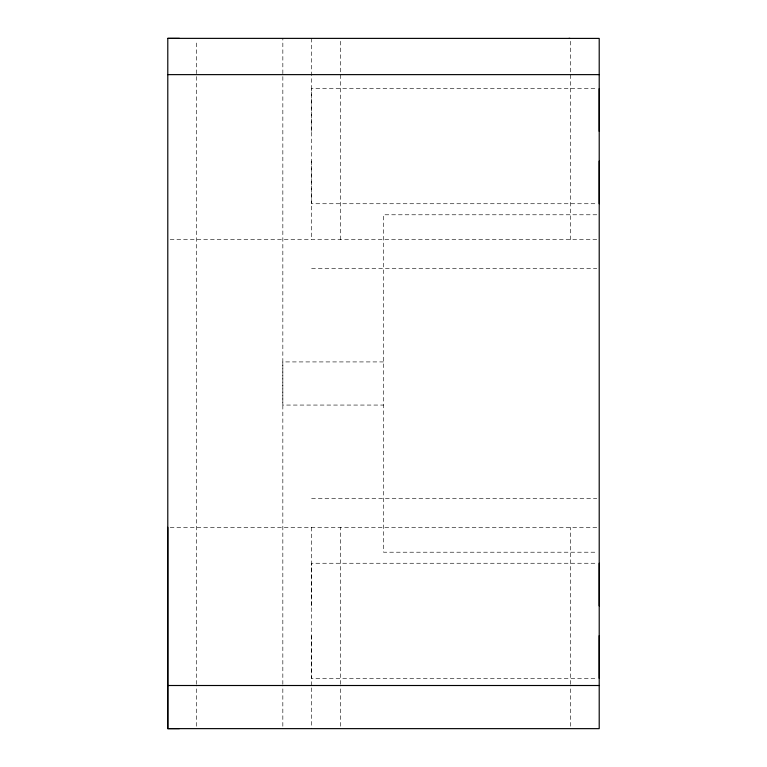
<?xml version="1.0" encoding="UTF-8"?>
<svg xmlns="http://www.w3.org/2000/svg" width="767" height="767" viewBox="0 0 767 767"><rect width="100%" height="100%" fill="white"/><g stroke="black" fill="none" stroke-linecap="round" stroke-linejoin="round"><path stroke-width="0.58" stroke-dasharray="3.83 2.88" d="M196.563 726.234L196.563 685.487M196.563 684.289L196.573 40.747M282.831 726.234L282.831 685.487M282.831 684.289L282.841 38.35M311.594 635.67L311.594 678.296L596.812 678.296M311.594 605.892L311.594 563.256L596.812 563.256M311.594 161.099L311.594 203.734L596.812 203.734M311.594 131.33L311.594 88.694L596.812 88.694M340.423 726.234L340.423 685.487M340.423 684.289L340.433 527.303M340.433 239.688L340.443 40.766M570.38 726.244L570.38 685.497M570.38 684.298L570.389 527.303M570.389 239.688L570.399 38.369M596.812 214.779L383.5 214.779L383.5 552.211L596.812 552.211M170.188 239.688L596.812 239.688M311.594 268.45L596.812 268.45M383.5 361.919L282.831 361.919L282.831 405.062L383.5 405.062M311.594 498.54L596.812 498.54M170.188 527.303L599.209 527.303M311.594 38.369L311.594 239.688M311.594 527.303L311.594 686.686M311.594 687.884L311.594 728.631"/><path stroke-width="1.15" d="M167.791 527.303L167.791 728.631L179.459 728.631M599.209 678.296L599.209 635.67M599.209 605.892L599.209 563.256M599.209 203.734L599.209 161.099M599.209 131.33L599.209 88.694M167.791 38.369L599.209 38.408L599.209 728.65L167.791 728.631L167.791 38.369L179.468 38.369M568.903 38.369L569.929 38.369M167.791 74.629L599.209 74.629M167.791 685.506L599.209 685.506"/></g></svg>
